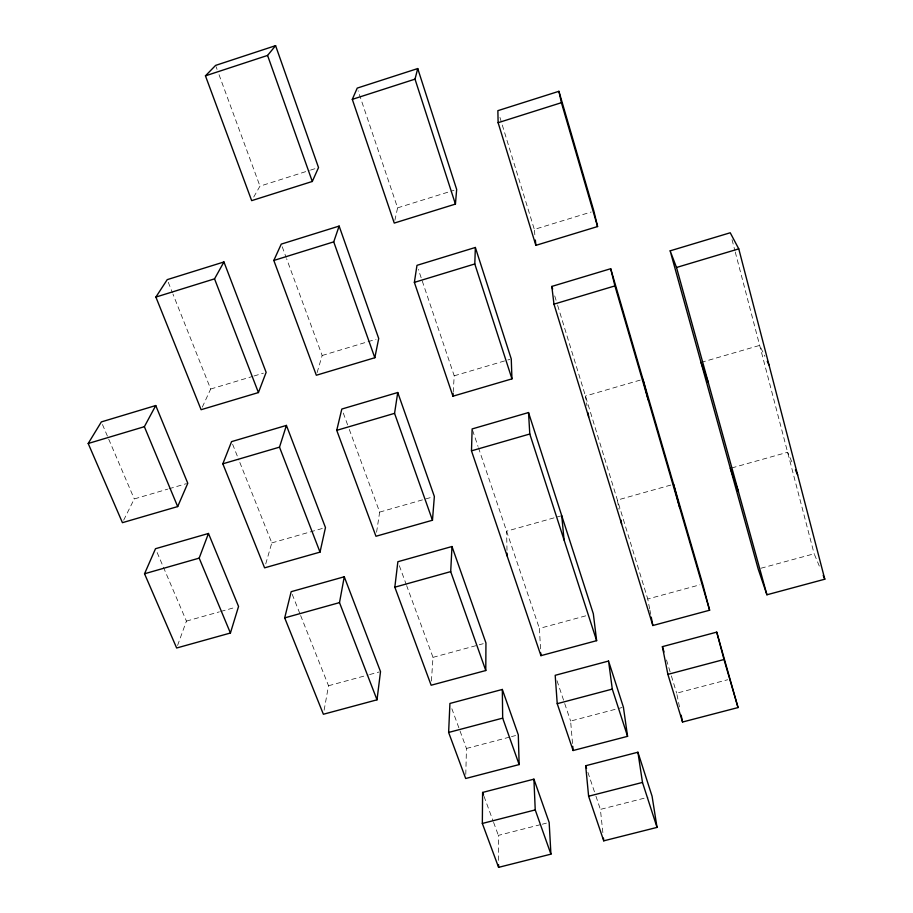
<?xml version="1.0" encoding="UTF-8"?>
<svg xmlns="http://www.w3.org/2000/svg" width="913" height="913" viewBox="0 0 913 913"><rect width="100%" height="100%" fill="white"/><g stroke="black" fill="none" stroke-linecap="round" stroke-linejoin="round"><path stroke-width="0.68" stroke-dasharray="4.57 3.42" d="M465.79 774.407L466.452 748.466L451.867 708.75M453.213 392.122L454.218 375.814L418.337 269.381M431.415 681.052L432.99 657.349L406.65 585.621M376.578 532.233L379.66 512.102L349.188 429.121M324.126 710.177L328.52 685.743L300.639 615.533M394.861 220.307L397.6 207.856L358.136 90.798M265.74 563.903L271.8 542.915L239.4 461.362M317.108 372.607L322.152 355.499L286.602 258.699M177.579 645.434L186.423 621.102L156.614 551.304M202.309 407.13L210.675 389.029L172.991 294.134M123.677 520.17L134.257 498.943L167.707 489.14M253.746 197.025L259.965 186.149L309.21 170.526M310.534 170.103L315.864 168.414M397.6 207.856L453.989 190.292M534.835 234.732L534.322 229.414L591.19 212.01M210.675 389.029L252.616 376.418M253.962 376.008L263.435 373.155M322.152 355.499L376.019 339.294M454.218 375.814L509.899 359.368M169.042 488.752L186.435 483.65M640.218 380.105L585.461 396.014L586.968 405.806M701.024 362.438L759.673 345.399L764.923 356.401M271.8 542.915L322.791 528.342M379.66 512.102L432.99 496.866M186.423 621.102L219.348 611.858M220.718 611.47L235.805 607.236M561.735 515.697L506.601 531.183L507.023 551.772M670.85 485.054L617.393 500.062L619.037 509.363M731.69 467.97L787.611 452.255L793.192 464.843M328.52 685.743L368.201 674.958M369.571 674.581L379.157 671.979M432.99 657.349L483.228 643.699M540.553 648.858L539.389 628.441L586.58 615.613M649.634 608.766L647.762 598.996L699.963 584.811M760.906 568.251L814.156 553.78L820.547 569.039M466.452 748.466L510.116 736.985M511.474 736.631L515.571 735.547M572.519 743.513L570.614 721.065L622.05 707.541M679.466 706.913L676.67 693.172L727.672 679.751M498.544 860.4L498.372 835.384L540.918 824.542M542.299 824.199L546.408 823.149M602.865 832.633L600.389 809.386L648.002 797.254M102.461 424.522L134.257 498.943M168.277 282.277L172.466 292.822M232.61 444.254L238.886 460.038M292.217 594.34L300.115 614.209M216.107 66.717L217.077 69.377M219.029 74.683L259.965 186.149M282.22 246.761L286.123 257.375M343.288 413.064L348.698 427.786M399.335 565.706L406.171 584.297M484.027 796.341L493.111 821.072M493.591 822.373L498.372 835.384M472.58 430.285L478.024 446.423M478.48 447.769L539.389 628.441M557.01 680.699L564.268 702.234M564.713 703.569L570.614 721.065M587.904 772.364L595.481 794.846M595.938 796.159L600.389 809.386M499.947 117.412L534.322 229.414M554.727 295.892L557.227 304.018M557.638 305.364L647.762 598.996M666.479 659.951L670.964 674.57M671.363 675.894L676.67 693.172M732.021 239.64L734.897 250.63M735.25 251.999L814.156 553.78M649.908 610.158L650.707 614.346"/><path stroke-width="1.37" d="M485.784 670.519L485.944 642.957L451.981 546.522L397.874 561.723L394.827 587.185L431.141 685.229L485.784 670.519L450.702 571.618L451.981 546.522M482.338 823.458L482.6 792.438L533.911 779.154L549.158 822.442L550.927 854.157L498.589 867.35L482.338 823.458L535.235 809.911L533.911 779.154M471.485 450.839L472.135 428.939L528.524 412.55L593.324 613.787L596.634 640.664L540.941 655.66L471.485 450.839L529.791 434.006L528.524 412.55M511.953 378.861L474.794 263.96L475.353 247.469L416.979 265.341L414.365 282.379L452.951 396.196L511.953 378.861L511.257 358.957L475.353 247.469M448.625 732.443L449.926 703.455L502.321 689.452L518.299 734.828L519.155 764.58L465.687 778.504L448.625 732.443L502.675 718.132L502.321 689.452M452.951 396.196L453.122 393.48M432.465 520.239L434.36 496.478L397.748 392.51L341.816 409.047L336.737 430.343L375.962 536.262L432.465 520.239L394.553 413.349L397.748 392.51M455.427 204.09L456.671 189.448L417.732 68.555L357.223 88.105L352.304 99.357L394.256 223.08L455.427 204.09L415.016 79.146L417.732 68.555M377.012 699.815L380.516 671.614L344.269 576.776L291.167 591.692L284.696 617.884L323.385 714.251L377.012 699.815L339.499 602.614L344.269 576.776M374.821 357.736L378.712 338.483L339.134 226.082L281.25 244.113L273.82 260.456L316.332 375.243L374.821 357.736L333.724 241.865L339.134 226.082M320.018 552.125L325.473 527.577L286.42 425.412L231.571 441.63L222.829 463.804L264.599 567.84L320.018 552.125L279.504 447.153L286.42 425.412M230.418 633.017L238.555 606.46L208.472 533.466L155.507 548.713L144.539 573.763L176.654 648.002L230.418 633.017L199.182 558.128L208.472 533.466M258.425 392.567L266.139 372.344L223.947 261.963L167.227 279.64L155.883 297.067L201.111 409.709L258.425 392.567L214.544 278.853L223.947 261.963M177.681 506.578L187.781 483.262L155.746 405.543L101.354 421.909L88.196 443.49L122.433 522.67L177.681 506.578L144.368 426.691L155.746 405.543M312.292 181.47L318.523 167.57L275.589 45.65L215.616 65.394L205.448 75.836L251.668 200.643L312.292 181.47L267.577 55.431L275.589 45.65M205.448 75.836L267.577 55.431M352.304 99.357L415.016 79.146M558.916 91.3L497.87 110.667L498.121 122.707L535.863 245.357L597.581 226.55L593.895 211.177L558.916 91.3L561.415 102.69L597.581 226.55M498.121 122.707L561.415 102.69M155.883 297.067L214.544 278.853M273.82 260.456L333.724 241.865M414.365 282.379L474.794 263.96M551.829 286.42L610.694 268.719L702.713 584.069L709.618 610.226L652.852 625.519L553.963 304.143L551.829 286.42L552.65 289.136M670.153 250.835L730.229 232.769L738.765 248.861L824.804 579.207L766.931 594.785L758.178 568.993L670.153 250.835L676.51 267.475L766.931 594.785M88.196 443.49L144.368 426.691M553.963 304.143L614.917 285.906L610.694 268.719M676.51 267.475L738.765 248.861M222.829 463.804L279.504 447.153M336.737 430.343L394.553 413.349M144.539 573.763L199.182 558.128M284.696 617.884L339.499 602.614M394.827 587.185L450.702 571.618M608.549 661.046L555.195 675.312L557.227 703.683L573.113 750.52L627.573 736.335L623.408 707.187L608.549 661.046L612.292 689.098L627.573 736.335M662.393 646.655L716.739 632.127L738.035 707.564L682.547 722.023L667.882 674.376L662.393 646.655L664.025 651.973M557.227 703.683L612.292 689.098M667.882 674.376L724.009 659.506L738.035 707.564M585.678 765.745L637.913 752.221L652.076 796.216L657.029 827.406L603.733 840.839L588.611 796.227L585.678 765.745L586.568 768.392M588.611 796.227L642.478 782.43L637.913 752.221M767.251 361.297L769.008 364.96M795.417 469.887L797.642 474.92M823.206 575.384L824.804 579.207M482.6 792.438L483.559 795.04M701.024 362.438L708.283 382.49M502.675 718.132L519.155 764.58M535.235 809.911L550.927 854.157M730.332 468.346L738.377 491.434M529.791 434.006L596.634 640.664M642.478 782.43L657.029 827.406M614.917 285.906L709.618 610.226M716.739 632.127L724.009 659.506M673.589 484.278L679.706 507.788M642.957 379.306L648.184 399.837M681.144 715.153L682.547 722.023M651.243 617.142L652.852 625.519M620.908 519.999L621.605 523.982M588.04 412.813L588.691 417.013M603.447 838.111L603.733 840.839M535.349 240.039L535.863 245.357M561.735 515.697L564.074 540.017M572.759 746.32L573.113 750.52M540.781 652.943L540.941 655.66M507.057 553.152L507.114 555.891M498.566 864.565L498.589 867.35"/></g></svg>
